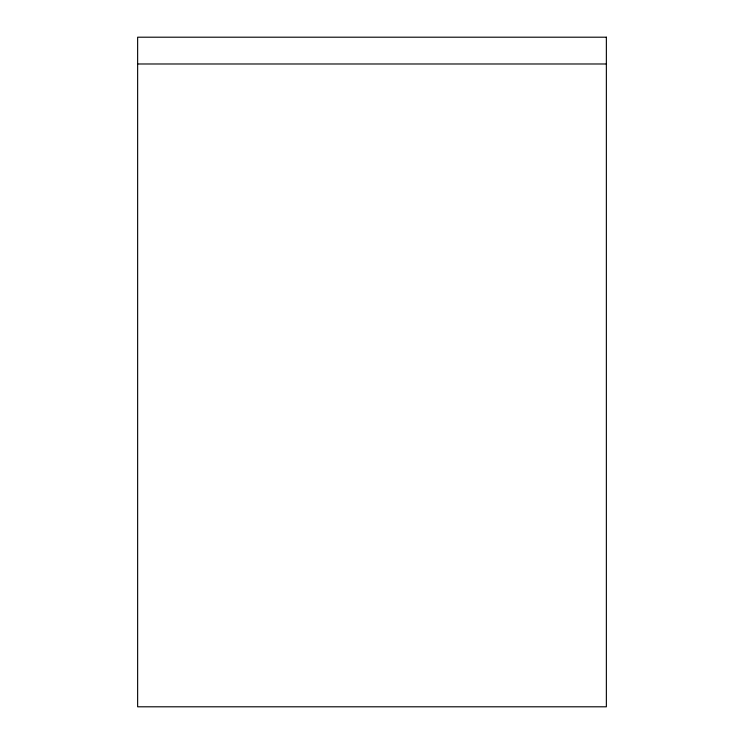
<?xml version="1.0" encoding="UTF-8"?>
<svg xmlns="http://www.w3.org/2000/svg" width="744" height="744" viewBox="0 0 744 744"><rect width="100%" height="100%" fill="white"/><g stroke="black" fill="none" stroke-linecap="round" stroke-linejoin="round"><path stroke-width="1.12" d="M137.64 63.984L606.36 63.984M606.36 37.2L137.64 37.2L137.64 706.8L606.36 706.8L606.36 37.2"/></g></svg>
